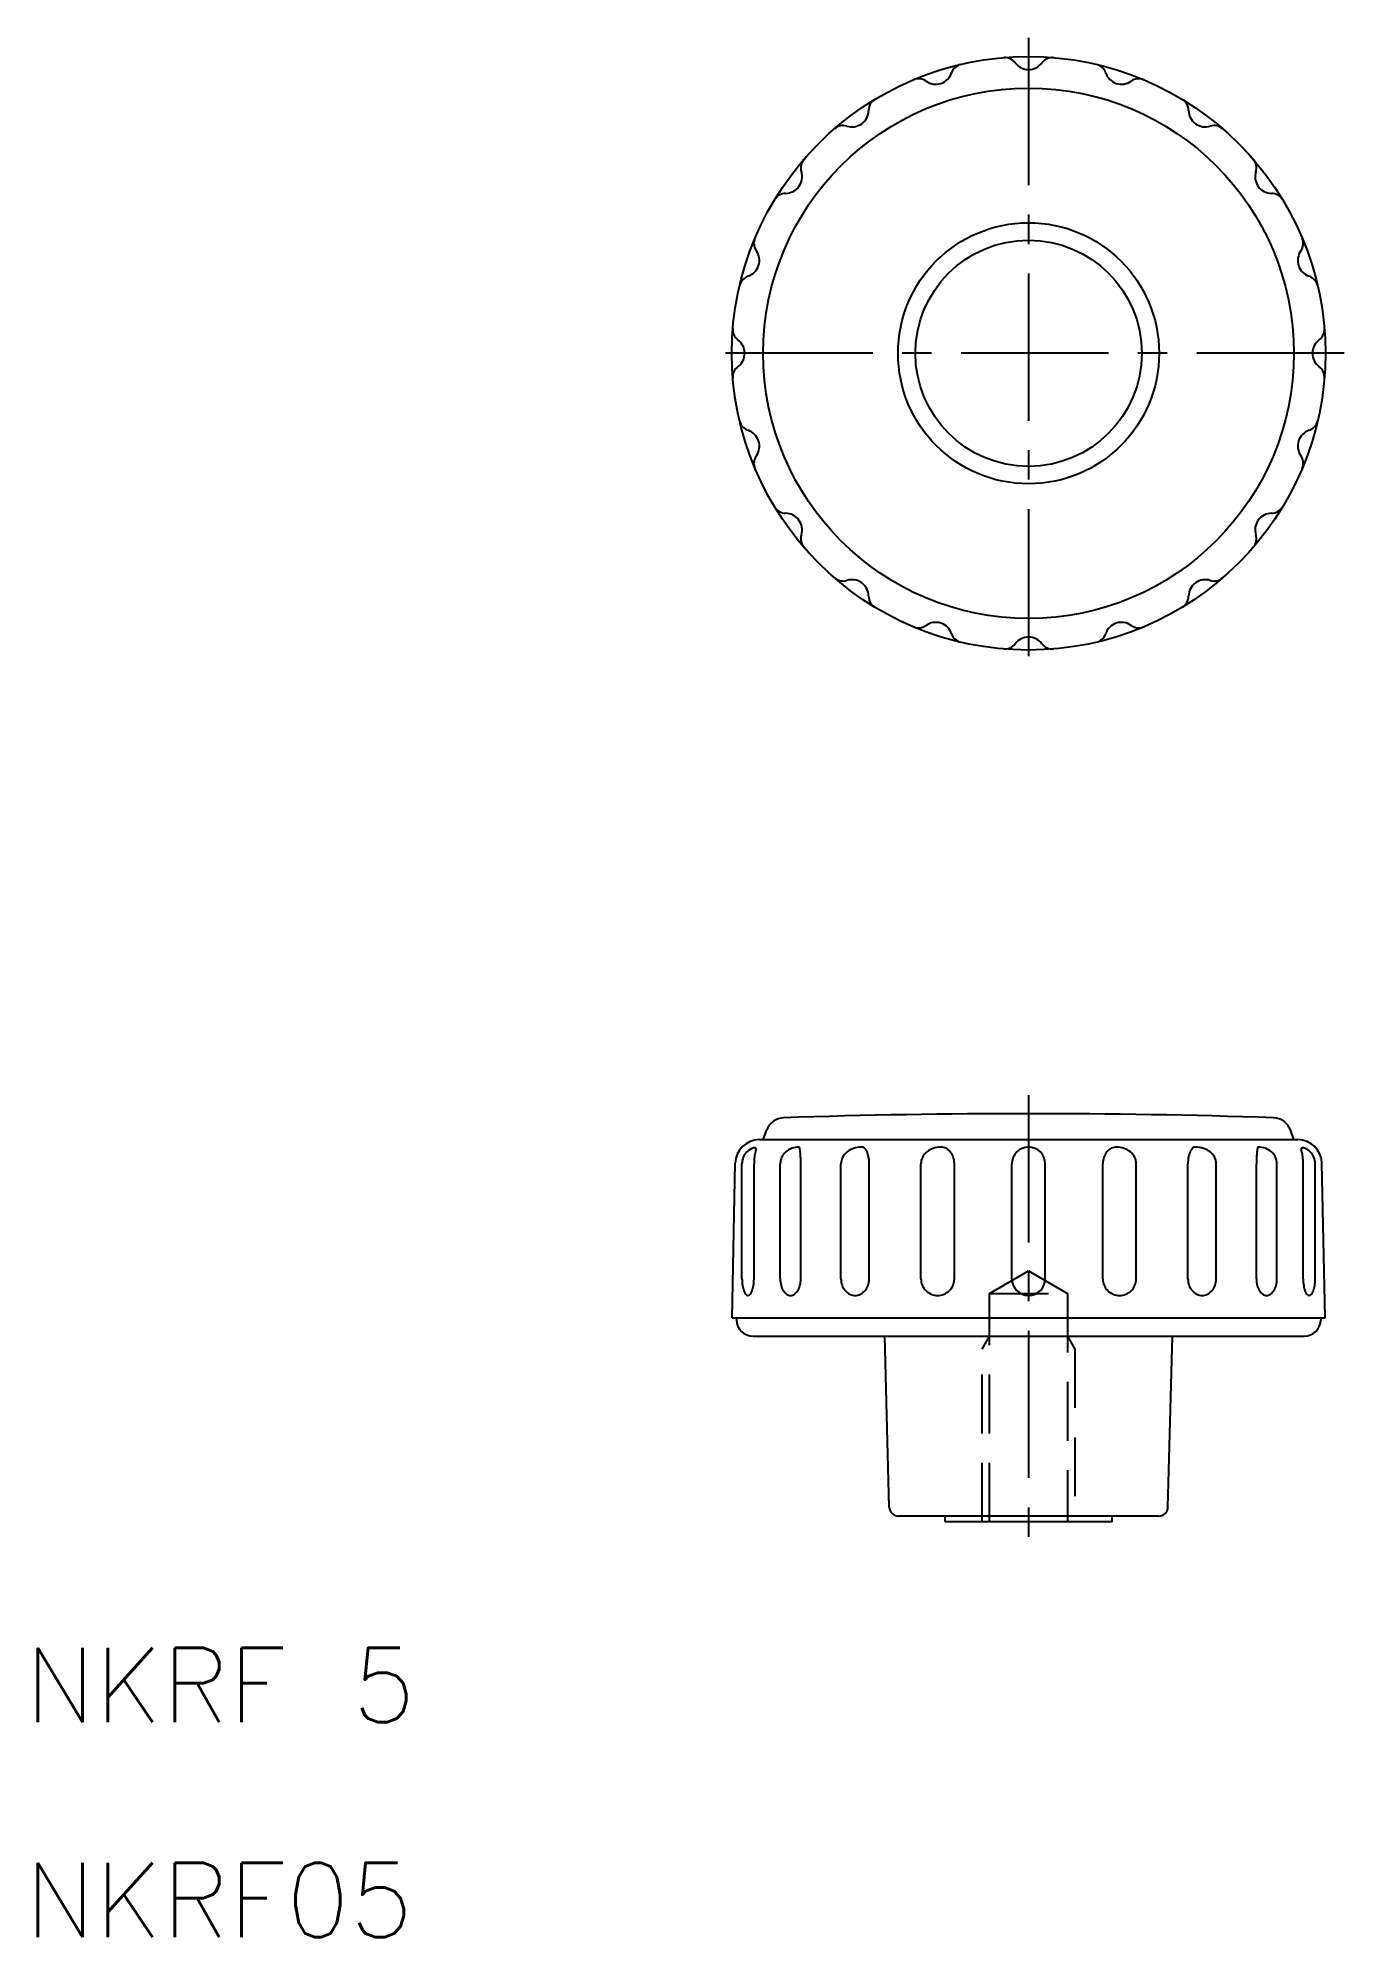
# Model space of a CAD drawing. Extents: x 59 to 130, y 103 to 205.
import ezdxf
from ezdxf.enums import TextEntityAlignment as Align

# ---------------------------------------------------------------- set-up
doc = ezdxf.new("R2010")
doc.units = 0
doc.header["$LTSCALE"] = 0.25
doc.linetypes.add('CENTER', pattern=[50.8, 31.75, -6.35, 6.35, -6.35])
doc.linetypes.add('DASHED', pattern=[19.05, 12.7, -6.35])
doc.layers.get('0').update_dxf_attribs({"linetype": 'CONTINUOUS'})
doc.layers.add('CENTER', color=1, linetype='CENTER')
doc.styles.get("Standard").update_dxf_attribs({"font": 'txt.shx'})

msp = doc.modelspace()

# ---------------------------------------------------------------- linework, layer by layer
at = {"color": 7, "linetype": 'CONTINUOUS'}
for p, q in [((112.876728, 148.000459), (112.876728, 148.000459)), ((98.365307, 145.600459), (127.38815, 145.600459)), ((98.576728, 145.600459), (98.767677, 146.125086)), ((127.176728, 145.600459), (126.985779, 146.125086)), ((96.896977, 136.000459), (97.065573, 144.326777)), ((97.429779, 138.100459), (97.429779, 144.303115)), ((98.077059, 138.100459), (98.077059, 144.303115)), ((99.492461, 138.100459), (99.492461, 144.303115)), ((100.600644, 138.100459), (100.600644, 144.303115)), ((102.763561, 138.100459), (102.763561, 144.303115)), ((104.287492, 138.100459), (104.287492, 144.303115)), ((107.073735, 138.100459), (107.073735, 144.303115)), ((108.875112, 138.100459), (108.875112, 144.303115)), ((111.976728, 138.100459), (111.976728, 144.303115)), ((113.776728, 138.100459), (113.776728, 144.303115)), ((116.878345, 138.100459), (116.878345, 144.303115)), ((118.679721, 138.100459), (118.679721, 144.303115)), ((121.465964, 138.100459), (121.465964, 144.303115)), ((122.989895, 138.100459), (122.989895, 144.303115)), ((125.152813, 138.100459), (125.152813, 144.303115)), ((126.260995, 138.100459), (126.260995, 144.303115)), ((127.676397, 138.100459), (127.676397, 144.303115)), ((128.323678, 138.100459), (128.323678, 144.303115)), ((128.85648, 136.000459), (128.687883, 144.326777)), ((96.896977, 136.000459), (128.85648, 136.000459)), ((97.126728, 136.000459), (97.129964, 135.876899)), ((104.886853, 136.000459), (104.886853, 136.000559)), ((112.876729, 135.307639), (112.876828, 135.307639)), ((128.626728, 136.000459), (128.623493, 135.876899)), ((98.029655, 135.000459), (127.723801, 135.000459)), ((105.363978, 125.78737), (105.122725, 135.000459)), ((110.776728, 135.000459), (114.976728, 135.000459)), ((120.389478, 125.78737), (120.630732, 135.000459)), ((119.88965, 125.300459), (105.863807, 125.300459)), ((108.376728, 125.000459), (108.376728, 125.300459)), ((117.376728, 125.000459), (108.376728, 125.000459)), ((117.376728, 125.000459), (117.376728, 125.300459))]:
    msp.add_line(p, q, dxfattribs=at)
at = {"color": 3, "linetype": 'DASHED'}
for p, q in [((110.776728, 137.307639), (112.876728, 138.520074)), ((112.876728, 138.520074), (114.976728, 137.307639)), ((110.776728, 125.000459), (110.776728, 137.307639)), ((110.776728, 137.307639), (114.976728, 137.307639)), ((114.976728, 137.307639), (114.976728, 125.000459)), ((110.376728, 134.307639), (110.776728, 135.000459)), ((110.376728, 125.000459), (110.376728, 134.307639)), ((114.976728, 135.000459), (115.376728, 134.307639)), ((115.376728, 134.307639), (115.376728, 125.000459))]:
    msp.add_line(p, q, dxfattribs=at)
at = {"color": 7, "linetype": 'CONTINUOUS'}
for radius in [16, 14.3, 7.036946, 6.1]:
    msp.add_circle((112.876728, 187.999541), radius, dxfattribs=at)
for centre, radius, start, end in [((111.592259, 203.245529), 0.7, 36.602344, 94.815776), ((114.161197, 203.245529), 0.7, 85.184224, 143.397656), ((106.943856, 202.102414), 0.7, 54.602344, 112.815776), ((107.870653, 203.406657), 0.9, 234.602344, 341.397656), ((109.387061, 202.89626), 0.7, 103.184224, 161.397656), ((112.876728, 204.199541), 0.9, 216.602344, 323.397656), ((116.366395, 202.89626), 0.7, 18.602344, 76.815776), ((117.882803, 203.406657), 0.9, 198.602344, 305.397656), ((118.8096, 202.102414), 0.7, 67.184224, 125.397656), ((103.354607, 201.105616), 0.9, 252.602344, 359.397656), ((104.954519, 201.088796), 0.7, 121.184224, 179.397656), ((120.798938, 201.088796), 0.7, 0.602344, 58.815776), ((122.398849, 201.105616), 0.9, 180.602344, 287.397656), ((102.876204, 199.578812), 0.7, 72.602344, 130.815776), ((122.877252, 199.578812), 0.7, 49.184224, 107.397656), ((99.770653, 197.521662), 0.9, 270.602344, 17.397656), ((101.297457, 198.000065), 0.7, 139.184224, 197.397656), ((124.455999, 198.000065), 0.7, 342.602344, 40.815776), ((125.982803, 197.521662), 0.9, 162.602344, 269.397656), ((99.787473, 195.92175), 0.7, 90.602344, 148.815776), ((125.965983, 195.92175), 0.7, 31.184224, 89.397656), ((97.469613, 193.005616), 0.9, 288.602344, 35.397656), ((98.773855, 193.932413), 0.7, 157.184224, 215.397656), ((128.283844, 193.005616), 0.9, 144.602344, 251.397656), ((126.979601, 193.932413), 0.7, 324.602344, 22.815776), ((97.98001, 191.489208), 0.7, 108.602344, 166.815776), ((127.773447, 191.489208), 0.7, 13.184224, 71.397656), ((97.630741, 189.28401), 0.7, 175.184224, 233.397656), ((96.676728, 187.999541), 0.9, 306.602344, 53.397656), ((129.076728, 187.999541), 0.9, 126.602344, 233.397656), ((128.122716, 189.28401), 0.7, 306.602344, 4.815776), ((97.630741, 186.715072), 0.7, 126.602344, 184.815776), ((128.122716, 186.715072), 0.7, 355.184224, 53.397656), ((97.98001, 184.509874), 0.7, 193.184224, 251.397656), ((127.773447, 184.509874), 0.7, 288.602344, 346.815776), ((97.469613, 182.993466), 0.9, 324.602344, 71.397656), ((128.283844, 182.993466), 0.9, 108.602344, 215.397656), ((98.773855, 182.066669), 0.7, 144.602344, 202.815776), ((126.979601, 182.066669), 0.7, 337.184224, 35.397656), ((99.787473, 180.077331), 0.7, 211.184224, 269.397656), ((99.770653, 178.47742), 0.9, 342.602344, 89.397656), ((125.982803, 178.47742), 0.9, 90.602344, 197.397656), ((125.965983, 180.077331), 0.7, 270.602344, 328.815776), ((101.297457, 177.999017), 0.7, 162.602344, 220.815776), ((124.455999, 177.999017), 0.7, 319.184224, 17.397656), ((102.876204, 176.42027), 0.7, 229.184224, 287.397656), ((103.354607, 174.893466), 0.9, 0.602344, 107.397656), ((122.398849, 174.893466), 0.9, 72.602344, 179.397656), ((122.877252, 176.42027), 0.7, 252.602344, 310.815776), ((104.954519, 174.910286), 0.7, 180.602344, 238.815776), ((120.798938, 174.910286), 0.7, 301.184224, 359.397656), ((106.943856, 173.896668), 0.7, 247.184224, 305.397656), ((107.870653, 172.592425), 0.9, 18.602344, 125.397656), ((117.882803, 172.592425), 0.9, 54.602344, 161.397656), ((118.8096, 173.896668), 0.7, 234.602344, 292.815776), ((109.387061, 173.102822), 0.7, 198.602344, 256.815776), ((111.592259, 172.753553), 0.7, 265.184224, 323.397656), ((112.876728, 171.799541), 0.9, 36.602344, 143.397656), ((114.161197, 172.753553), 0.7, 216.602344, 274.815776), ((116.366395, 173.102822), 0.7, 283.184224, 341.397656), ((99.70737, 145.783066), 1, 91.891443, 160), ((112.876728, -252.999541), 400, 88.108557, 91.891443), ((126.046087, 145.783066), 1, 20, 88.108557), ((98.365307, 144.300459), 1.3, 90, 178.84), ((127.38815, 144.300459), 1.3, 1.16, 90), ((98.33392, 144.303115), 0.904141, 157.594941, 180), ((98.329855, 144.304791), 0.899744, 135.134489, 157.594941), ((98.327247, 144.307387), 0.896064, 107.500485, 135.134489), ((98.087859, 145.066605), 0.1, 337.629483, 107.500485), ((101.332664, 144.303115), 3.255605, 173.475385, 180), ((99.833821, 144.474539), 1.746991, 164.564342, 173.475385), ((98.899792, 144.732438), 0.778011, 157.629483, 164.564342), ((100.299952, 144.303115), 0.807491, 155.149255, 180), ((100.396261, 144.25851), 0.913627, 131.80815, 155.149255), ((100.458432, 144.188995), 1.006888, 110.327436, 131.80815), ((100.498768, 144.080112), 1.123002, 90, 110.327436), ((100.498768, 145.177104), 0.02601, 15.284418, 90), ((98.963629, 144.757587), 1.617439, 6.458103, 15.284418), ((96.573009, 144.486981), 4.023326, 2.684454, 6.458103), ((92.651531, 144.303115), 7.949113, 0, 2.684454), ((103.492429, 144.303115), 0.728868, 152.729353, 180), ((103.681156, 144.205828), 0.941195, 128.783055, 152.729353), ((103.803745, 144.053266), 1.136906, 108.409228, 128.783055), ((103.883614, 143.8133), 1.389815, 90, 108.409228), ((103.883614, 145.006281), 0.196833, 47.292055, 90), ((103.576463, 144.673518), 0.649683, 24.168352, 47.292055), ((103.079161, 144.450352), 1.194763, 10.529963, 24.168352), ((102.287053, 144.303115), 2.00044, 0, 10.529963), ((107.831613, 144.303115), 0.757878, 153.675168, 180), ((107.984864, 144.227291), 0.928861, 129.935523, 153.675168), ((108.084168, 144.108675), 1.083557, 109.125159, 129.935523), ((108.148768, 143.922384), 1.28073, 90, 109.125159), ((108.148768, 144.612444), 0.590671, 62.831057, 90), ((108.072161, 144.463183), 0.758443, 38.905201, 62.831057), ((107.952059, 144.366255), 0.912778, 18.484281, 38.905201), ((107.763179, 144.303115), 1.111932, 0, 18.484281), ((112.876728, 144.303115), 0.9, 0, 180), ((117.990277, 144.303115), 1.111932, 161.515719, 180), ((117.801397, 144.366255), 0.912778, 141.094799, 161.515719), ((117.681296, 144.463183), 0.758443, 117.168943, 141.094799), ((117.604688, 144.612444), 0.590671, 90, 117.168943), ((117.604688, 143.922384), 1.28073, 70.874841, 90), ((117.669289, 144.108675), 1.083557, 50.064477, 70.874841), ((117.768592, 144.227291), 0.928861, 26.324832, 50.064477), ((117.921843, 144.303115), 0.757878, 0, 26.324832), ((123.466404, 144.303115), 2.00044, 169.470037, 180), ((122.674295, 144.450352), 1.194763, 155.831648, 169.470037), ((122.176993, 144.673518), 0.649683, 132.707945, 155.831648), ((121.869843, 145.006281), 0.196833, 90, 132.707945), ((121.869843, 143.8133), 1.389815, 71.590772, 90), ((121.949712, 144.053266), 1.136906, 51.216945, 71.590772), ((122.0723, 144.205828), 0.941195, 27.270647, 51.216945), ((122.261027, 144.303115), 0.728868, 0, 27.270647), ((133.101925, 144.303115), 7.949113, 177.315546, 180), ((129.180447, 144.486981), 4.023326, 173.541897, 177.315546), ((126.789827, 144.757587), 1.617439, 164.715582, 173.541897), ((125.254688, 145.177104), 0.02601, 90, 164.715582), ((125.254688, 144.080112), 1.123002, 69.672564, 90), ((125.295025, 144.188995), 1.006888, 48.19185, 69.672564), ((125.357196, 144.25851), 0.913627, 24.850745, 48.19185), ((125.453505, 144.303115), 0.807491, 0, 24.850745), ((127.665597, 145.066605), 0.1, 72.499515, 202.370517), ((126.853664, 144.732438), 0.778011, 15.435658, 22.370517), ((125.919635, 144.474539), 1.746991, 6.524615, 15.435658), ((124.420792, 144.303115), 3.255605, 0, 6.524615), ((127.42621, 144.307387), 0.896064, 44.865511, 72.499515), ((127.423602, 144.304791), 0.899744, 22.405059, 44.865511), ((127.419536, 144.303115), 0.904141, 0, 22.405059), ((99.927911, 138.100459), 2.498132, 180, 188.471997), ((98.846273, 137.939347), 1.404561, 188.471997, 199.778606), ((98.169264, 137.695894), 0.685109, 199.778606, 220.962954), ((97.753419, 137.334878), 0.134419, 220.962954, 270), ((97.753419, 137.334878), 0.134419, 270, 319.037046), ((97.337575, 137.695894), 0.685109, 319.037046, 340.221394), ((96.660565, 137.939347), 1.404561, 340.221394, 351.528003), ((95.578927, 138.100459), 2.498132, 351.528003, 0), ((100.949329, 138.100459), 1.456868, 180, 194.306277), ((100.503958, 137.986883), 0.997243, 194.306277, 211.61882), ((100.2229, 137.813848), 0.66719, 211.61882, 236.067363), ((100.046552, 137.551738), 0.351279, 236.067363, 270), ((100.046552, 137.551738), 0.351279, 270, 303.932637), ((99.870205, 137.813848), 0.66719, 303.932637, 328.38118), ((99.589147, 137.986883), 0.997243, 328.38118, 345.693723), ((99.143775, 138.100459), 1.456868, 345.693723, 0), ((103.823913, 138.100459), 1.060352, 180, 199.325001), ((103.677965, 138.049277), 0.90569, 199.325001, 220.252199), ((103.584996, 137.970566), 0.783875, 220.252199, 243.929774), ((103.525527, 137.849016), 0.648557, 243.929774, 270), ((103.525527, 137.849016), 0.648557, 270, 296.070226), ((103.466058, 137.970566), 0.783875, 296.070226, 319.747801), ((103.373089, 138.049277), 0.90569, 319.747801, 340.674999), ((103.227141, 138.100459), 1.060352, 340.674999, 0), ((107.973063, 138.100459), 0.899328, 180, 202.515485), ((107.973725, 138.100733), 0.900044, 202.515485, 225.021893), ((107.974149, 138.101158), 0.900645, 225.021893, 247.515477), ((107.974423, 138.10182), 0.901361, 247.515477, 270), ((107.974423, 138.10182), 0.901361, 270, 292.484523), ((107.974698, 138.101158), 0.900645, 292.484523, 314.978107), ((107.975122, 138.100733), 0.900044, 314.978107, 337.484515), ((107.975784, 138.100459), 0.899328, 337.484515, 0), ((112.876728, 138.100459), 0.9, 180, 0), ((117.777673, 138.100459), 0.899328, 180, 202.515485), ((117.778334, 138.100733), 0.900044, 202.515485, 225.021893), ((117.778759, 138.101158), 0.900645, 225.021893, 247.515477), ((117.779033, 138.10182), 0.901361, 247.515477, 270), ((117.779033, 138.10182), 0.901361, 270, 292.484523), ((117.779307, 138.101158), 0.900645, 292.484523, 314.978107), ((117.779732, 138.100733), 0.900044, 314.978107, 337.484515), ((117.780393, 138.100459), 0.899328, 337.484515, 0), ((122.526316, 138.100459), 1.060352, 180, 199.325001), ((122.380368, 138.049277), 0.90569, 199.325001, 220.252199), ((122.287398, 137.970566), 0.783875, 220.252199, 243.929774), ((122.227929, 137.849016), 0.648557, 243.929774, 270), ((122.227929, 137.849016), 0.648557, 270, 296.070226), ((122.168461, 137.970566), 0.783875, 296.070226, 319.747801), ((122.075491, 138.049277), 0.90569, 319.747801, 340.674999), ((121.929543, 138.100459), 1.060352, 340.674999, 0), ((126.609681, 138.100459), 1.456868, 180, 194.306277), ((126.16431, 137.986883), 0.997243, 194.306277, 211.61882), ((125.883251, 137.813848), 0.66719, 211.61882, 236.067363), ((125.706904, 137.551738), 0.351279, 236.067363, 270), ((125.706904, 137.551738), 0.351279, 270, 303.932637), ((125.530557, 137.813848), 0.66719, 303.932637, 328.38118), ((125.249499, 137.986883), 0.997243, 328.38118, 345.693723), ((124.804127, 138.100459), 1.456868, 345.693723, 0), ((130.174529, 138.100459), 2.498132, 180, 188.471997), ((129.092891, 137.939347), 1.404561, 188.471997, 199.778606), ((128.415882, 137.695894), 0.685109, 199.778606, 220.962954), ((128.000037, 137.334878), 0.134419, 220.962954, 270), ((128.000037, 137.334878), 0.134419, 270, 319.037046), ((127.584193, 137.695894), 0.685109, 319.037046, 340.221394), ((126.907184, 137.939347), 1.404561, 340.221394, 351.528003), ((125.825545, 138.100459), 2.498132, 351.528003, 0), ((98.029655, 135.900459), 0.9, 181.5, 270), ((127.723801, 135.900459), 0.9, 270, 358.5), ((105.863807, 125.800459), 0.5, 181.5, 270), ((119.88965, 125.800459), 0.5, 270, 358.5)]:
    msp.add_arc(centre, radius, start, end, dxfattribs=at)
at = {"layer": 'CENTER', "linetype": 'CENTER'}
for p, q in [((112.876728, 204.999541), (112.876728, 170.999541)), ((129.876728, 187.999541), (95.876728, 187.999541)), ((112.876728, 148.000459), (112.876728, 124.000459))]:
    msp.add_line(p, q, dxfattribs=at)

# ---------------------------------------------------------------- texts
at = {"color": 7, "linetype": 'CONTINUOUS'}
for s, p in [('NKRF 5', (58.800103, 116.195722)), ('NKRF05', (58.800103, 104.609461))]:
    msp.add_text(s, height=4, dxfattribs=at).set_placement(p, align=Align.MIDDLE_LEFT)

doc.saveas('drawing.dxf')
